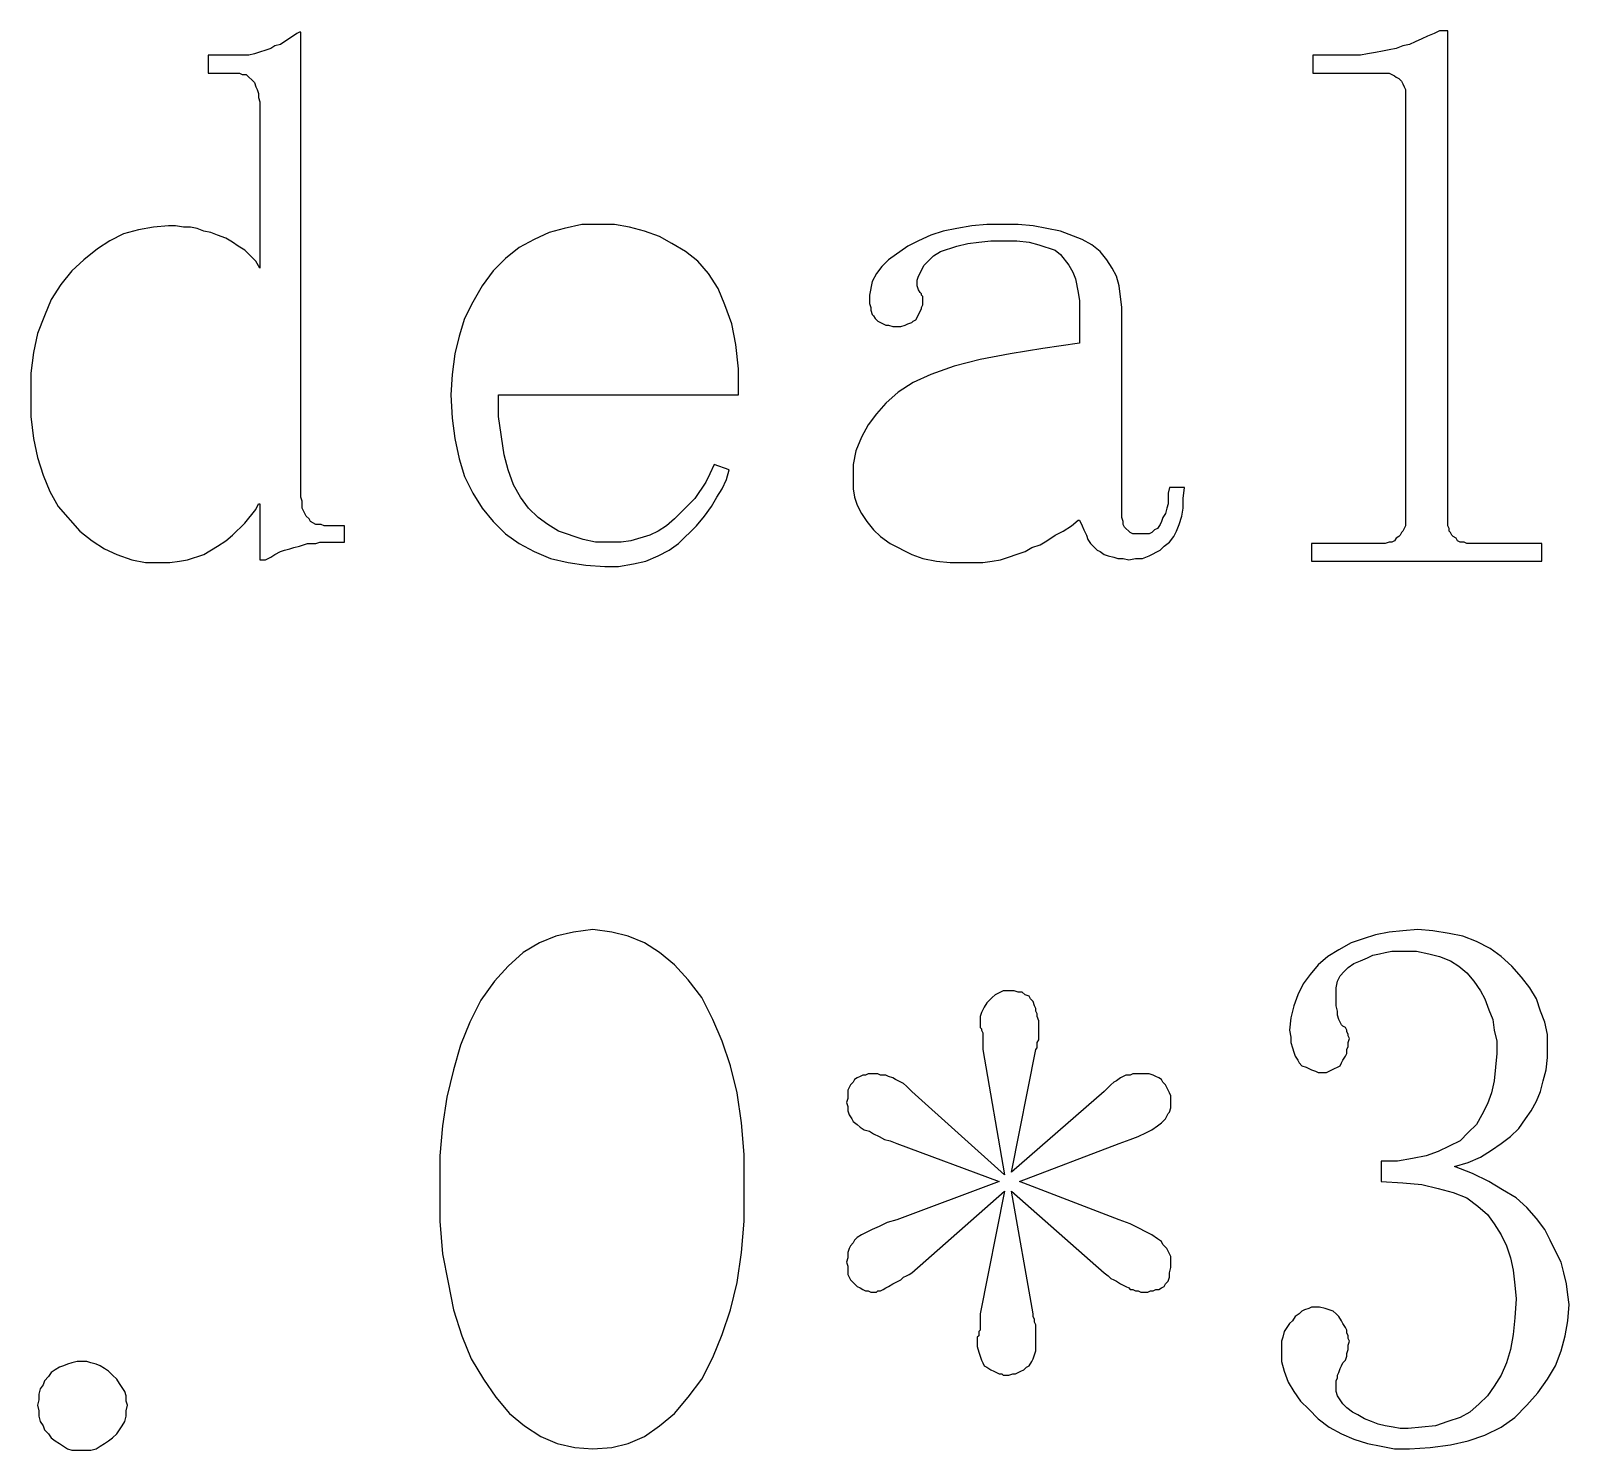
# Model space of a CAD drawing. Extents: x -190 to 190, y -140 to 140.
# Drawn here: x -155.08 to -143.8, y -103.76 to -93.35 of the extents above; entities that cross this region are included whole.
import ezdxf

# ---------------------------------------------------------------- set-up
doc = ezdxf.new("R2010")
doc.units = 0
doc.header["$MEASUREMENT"] = 0
doc.layers.get('0').update_dxf_attribs({"linetype": 'CONTINUOUS'})

msp = doc.modelspace()

# ---------------------------------------------------------------- linework, layer by layer
for points in [[(-153.1, -93.36), (-153.11, -93.36), (-153.11, -93.36), (-153.13, -93.37), (-153.13, -93.37), (-153.25, -93.45), (-153.25, -93.45), (-153.29, -93.46), (-153.29, -93.46), (-153.32, -93.48), (-153.32, -93.48), (-153.44, -93.52), (-153.44, -93.52), (-153.48, -93.53), (-153.48, -93.53), (-153.78, -93.53), (-153.78, -93.53), (-153.78, -93.66), (-153.78, -93.66), (-153.55, -93.66), (-153.55, -93.66), (-153.53, -93.67), (-153.53, -93.67), (-153.5, -93.67), (-153.5, -93.67), (-153.44, -93.73), (-153.44, -93.73), (-153.43, -93.76), (-153.43, -93.76), (-153.42, -93.78), (-153.42, -93.78), (-153.41, -93.81), (-153.41, -93.81), (-153.41, -93.84), (-153.41, -93.84), (-153.4, -93.87), (-153.4, -93.87), (-153.4, -95.09), (-153.4, -95.09), (-153.43, -95.04), (-153.43, -95.04), (-153.51, -94.96), (-153.51, -94.96), (-153.56, -94.93), (-153.56, -94.93), (-153.6, -94.9), (-153.6, -94.9), (-153.65, -94.87), (-153.65, -94.87), (-153.71, -94.85), (-153.71, -94.85), (-153.76, -94.83), (-153.76, -94.83), (-153.81, -94.82), (-153.81, -94.82), (-153.86, -94.8), (-153.86, -94.8), (-153.91, -94.79), (-153.91, -94.79), (-153.96, -94.79), (-153.96, -94.79), (-154.02, -94.78), (-154.02, -94.78), (-154.07, -94.78), (-154.07, -94.78), (-154.18, -94.79), (-154.18, -94.79), (-154.29, -94.81), (-154.29, -94.81), (-154.4, -94.84), (-154.4, -94.84), (-154.5, -94.89), (-154.5, -94.89), (-154.59, -94.95), (-154.59, -94.95), (-154.69, -95.03), (-154.69, -95.03), (-154.78, -95.11), (-154.78, -95.11), (-154.86, -95.21), (-154.86, -95.21), (-154.93, -95.32), (-154.93, -95.32), (-154.98, -95.44), (-154.98, -95.44), (-155.03, -95.57), (-155.03, -95.57), (-155.06, -95.71), (-155.06, -95.71), (-155.08, -95.86), (-155.08, -95.86), (-155.08, -96.18), (-155.08, -96.18), (-155.06, -96.34), (-155.06, -96.34), (-155.03, -96.48), (-155.03, -96.48), (-154.99, -96.61), (-154.99, -96.61), (-154.94, -96.73), (-154.94, -96.73), (-154.88, -96.84), (-154.88, -96.84), (-154.72, -97.02), (-154.72, -97.02), (-154.63, -97.09), (-154.63, -97.09), (-154.54, -97.15), (-154.54, -97.15), (-154.45, -97.19), (-154.45, -97.19), (-154.34, -97.23), (-154.34, -97.23), (-154.24, -97.25), (-154.24, -97.25), (-154.06, -97.25), (-154.06, -97.25), (-153.99, -97.24), (-153.99, -97.24), (-153.93, -97.23), (-153.93, -97.23), (-153.81, -97.19), (-153.81, -97.19), (-153.71, -97.13), (-153.71, -97.13), (-153.65, -97.09), (-153.65, -97.09), (-153.6, -97.05), (-153.6, -97.05), (-153.51, -96.96), (-153.51, -96.96), (-153.43, -96.86), (-153.43, -96.86), (-153.41, -96.82), (-153.41, -96.82), (-153.4, -96.82), (-153.4, -96.82), (-153.4, -97.23), (-153.4, -97.23), (-153.36, -97.23), (-153.36, -97.23), (-153.32, -97.21), (-153.32, -97.21), (-153.29, -97.19), (-153.29, -97.19), (-153.25, -97.17), (-153.25, -97.17), (-153.22, -97.16), (-153.22, -97.16), (-153.18, -97.15), (-153.18, -97.15), (-153.15, -97.14), (-153.15, -97.14), (-153.11, -97.13), (-153.11, -97.13), (-153.05, -97.11), (-153.05, -97.11), (-152.99, -97.11), (-152.99, -97.11), (-152.96, -97.1), (-152.96, -97.1), (-152.78, -97.1), (-152.78, -97.1), (-152.78, -96.98), (-152.78, -96.98), (-152.93, -96.98), (-152.93, -96.98), (-152.95, -96.97), (-152.95, -96.97), (-152.99, -96.97), (-152.99, -96.97), (-153.03, -96.95), (-153.03, -96.95), (-153.04, -96.93), (-153.04, -96.93), (-153.06, -96.91), (-153.06, -96.91), (-153.09, -96.85), (-153.09, -96.85), (-153.09, -96.8), (-153.09, -96.8), (-153.1, -96.77), (-153.1, -96.77), (-153.1, -93.36)], [(-145.39, -93.53), (-145.44, -93.53), (-145.44, -93.53), (-145.68, -93.53), (-145.68, -93.53), (-145.68, -93.66), (-145.68, -93.66), (-145.21, -93.66), (-145.21, -93.66), (-145.18, -93.66), (-145.18, -93.66), (-145.15, -93.66), (-145.15, -93.66), (-145.12, -93.66), (-145.12, -93.66), (-145.1, -93.67), (-145.1, -93.67), (-145.08, -93.68), (-145.08, -93.68), (-145.07, -93.69), (-145.07, -93.69), (-145.05, -93.7), (-145.05, -93.7), (-145.04, -93.71), (-145.04, -93.71), (-145.03, -93.72), (-145.03, -93.72), (-145.02, -93.74), (-145.02, -93.74), (-145.01, -93.76), (-145.01, -93.76), (-145, -93.78), (-145, -93.78), (-145, -93.8), (-145, -93.8), (-145, -93.82), (-145, -93.82), (-145, -96.93), (-145, -96.93), (-145, -96.96), (-145, -96.96), (-145, -96.98), (-145, -96.98), (-145.01, -97), (-145.01, -97), (-145.02, -97.02), (-145.02, -97.02), (-145.03, -97.03), (-145.03, -97.03), (-145.04, -97.05), (-145.04, -97.05), (-145.05, -97.06), (-145.05, -97.06), (-145.07, -97.07), (-145.07, -97.07), (-145.08, -97.09), (-145.08, -97.09), (-145.1, -97.1), (-145.1, -97.1), (-145.12, -97.1), (-145.12, -97.1), (-145.15, -97.11), (-145.15, -97.11), (-145.18, -97.11), (-145.18, -97.11), (-145.21, -97.11), (-145.21, -97.11), (-145.69, -97.11), (-145.69, -97.11), (-145.69, -97.24), (-145.69, -97.24), (-144, -97.24), (-144, -97.24), (-144, -97.11), (-144, -97.11), (-144.5, -97.11), (-144.5, -97.11), (-144.53, -97.11), (-144.53, -97.11), (-144.55, -97.11), (-144.55, -97.11), (-144.57, -97.1), (-144.57, -97.1), (-144.6, -97.1), (-144.6, -97.1), (-144.62, -97.09), (-144.62, -97.09), (-144.63, -97.07), (-144.63, -97.07), (-144.65, -97.06), (-144.65, -97.06), (-144.66, -97.05), (-144.66, -97.05), (-144.67, -97.03), (-144.67, -97.03), (-144.68, -97.02), (-144.68, -97.02), (-144.68, -97), (-144.68, -97), (-144.69, -96.98), (-144.69, -96.98), (-144.69, -96.96), (-144.69, -96.96), (-144.69, -96.93), (-144.69, -96.93), (-144.69, -93.35), (-144.69, -93.35), (-144.75, -93.35), (-144.75, -93.35), (-144.79, -93.37), (-144.79, -93.37), (-144.84, -93.39), (-144.84, -93.39), (-144.88, -93.41), (-144.88, -93.41), (-144.93, -93.43), (-144.93, -93.43), (-144.97, -93.45), (-144.97, -93.45), (-145.02, -93.46), (-145.02, -93.46), (-145.07, -93.48), (-145.07, -93.48), (-145.12, -93.49), (-145.12, -93.49), (-145.17, -93.5), (-145.17, -93.5), (-145.22, -93.51), (-145.22, -93.51), (-145.28, -93.52), (-145.28, -93.52), (-145.33, -93.53), (-145.33, -93.53), (-145.39, -93.53)], [(-150.8, -94.77), (-151.04, -94.77), (-151.04, -94.77), (-151.17, -94.8), (-151.17, -94.8), (-151.28, -94.83), (-151.28, -94.83), (-151.39, -94.88), (-151.39, -94.88), (-151.5, -94.94), (-151.5, -94.94), (-151.6, -95.02), (-151.6, -95.02), (-151.69, -95.11), (-151.69, -95.11), (-151.77, -95.22), (-151.77, -95.22), (-151.84, -95.34), (-151.84, -95.34), (-151.9, -95.46), (-151.9, -95.46), (-151.94, -95.59), (-151.94, -95.59), (-151.97, -95.72), (-151.97, -95.72), (-151.99, -95.87), (-151.99, -95.87), (-152, -96.02), (-152, -96.02), (-151.99, -96.19), (-151.99, -96.19), (-151.97, -96.34), (-151.97, -96.34), (-151.94, -96.49), (-151.94, -96.49), (-151.9, -96.62), (-151.9, -96.62), (-151.84, -96.74), (-151.84, -96.74), (-151.77, -96.85), (-151.77, -96.85), (-151.69, -96.95), (-151.69, -96.95), (-151.6, -97.04), (-151.6, -97.04), (-151.5, -97.11), (-151.5, -97.11), (-151.39, -97.17), (-151.39, -97.17), (-151.27, -97.22), (-151.27, -97.22), (-151.14, -97.25), (-151.14, -97.25), (-151.01, -97.27), (-151.01, -97.27), (-150.87, -97.28), (-150.87, -97.28), (-150.77, -97.28), (-150.77, -97.28), (-150.66, -97.26), (-150.66, -97.26), (-150.57, -97.24), (-150.57, -97.24), (-150.48, -97.2), (-150.48, -97.2), (-150.4, -97.16), (-150.4, -97.16), (-150.33, -97.11), (-150.33, -97.11), (-150.2, -96.98), (-150.2, -96.98), (-150.14, -96.91), (-150.14, -96.91), (-150.09, -96.84), (-150.09, -96.84), (-150.05, -96.77), (-150.05, -96.77), (-150.01, -96.71), (-150.01, -96.71), (-149.98, -96.64), (-149.98, -96.64), (-149.96, -96.57), (-149.96, -96.57), (-150.07, -96.53), (-150.07, -96.53), (-150.1, -96.6), (-150.1, -96.6), (-150.13, -96.66), (-150.13, -96.66), (-150.21, -96.78), (-150.21, -96.78), (-150.36, -96.93), (-150.36, -96.93), (-150.42, -96.98), (-150.42, -96.98), (-150.48, -97.02), (-150.48, -97.02), (-150.54, -97.05), (-150.54, -97.05), (-150.68, -97.09), (-150.68, -97.09), (-150.75, -97.1), (-150.75, -97.1), (-150.94, -97.1), (-150.94, -97.1), (-151.03, -97.08), (-151.03, -97.08), (-151.21, -97.02), (-151.21, -97.02), (-151.29, -96.97), (-151.29, -96.97), (-151.36, -96.92), (-151.36, -96.92), (-151.43, -96.85), (-151.43, -96.85), (-151.49, -96.77), (-151.49, -96.77), (-151.54, -96.68), (-151.54, -96.68), (-151.58, -96.57), (-151.58, -96.57), (-151.61, -96.46), (-151.61, -96.46), (-151.65, -96.18), (-151.65, -96.18), (-151.65, -96.02), (-151.65, -96.02), (-149.89, -96.02), (-149.89, -96.02), (-149.89, -95.83), (-149.89, -95.83), (-149.91, -95.65), (-149.91, -95.65), (-149.94, -95.5), (-149.94, -95.5), (-149.99, -95.36), (-149.99, -95.36), (-150.04, -95.24), (-150.04, -95.24), (-150.11, -95.13), (-150.11, -95.13), (-150.19, -95.04), (-150.19, -95.04), (-150.28, -94.97), (-150.28, -94.97), (-150.38, -94.91), (-150.38, -94.91), (-150.47, -94.86), (-150.47, -94.86), (-150.58, -94.82), (-150.58, -94.82), (-150.69, -94.79), (-150.69, -94.79), (-150.8, -94.77)], [(-147.84, -94.77), (-148.07, -94.77), (-148.07, -94.77), (-148.18, -94.78), (-148.18, -94.78), (-148.29, -94.8), (-148.29, -94.8), (-148.39, -94.82), (-148.39, -94.82), (-148.48, -94.85), (-148.48, -94.85), (-148.57, -94.89), (-148.57, -94.89), (-148.65, -94.93), (-148.65, -94.93), (-148.79, -95.03), (-148.79, -95.03), (-148.84, -95.08), (-148.84, -95.08), (-148.88, -95.13), (-148.88, -95.13), (-148.91, -95.19), (-148.91, -95.19), (-148.93, -95.29), (-148.93, -95.29), (-148.93, -95.35), (-148.93, -95.35), (-148.92, -95.38), (-148.92, -95.38), (-148.92, -95.4), (-148.92, -95.4), (-148.91, -95.43), (-148.91, -95.43), (-148.9, -95.44), (-148.9, -95.44), (-148.89, -95.46), (-148.89, -95.46), (-148.87, -95.48), (-148.87, -95.48), (-148.81, -95.51), (-148.81, -95.51), (-148.79, -95.51), (-148.79, -95.51), (-148.76, -95.52), (-148.76, -95.52), (-148.7, -95.52), (-148.7, -95.52), (-148.67, -95.51), (-148.67, -95.51), (-148.65, -95.5), (-148.65, -95.5), (-148.62, -95.49), (-148.62, -95.49), (-148.61, -95.48), (-148.61, -95.48), (-148.59, -95.47), (-148.59, -95.47), (-148.55, -95.39), (-148.55, -95.39), (-148.55, -95.38), (-148.55, -95.38), (-148.54, -95.36), (-148.54, -95.36), (-148.54, -95.3), (-148.54, -95.3), (-148.55, -95.29), (-148.55, -95.29), (-148.55, -95.28), (-148.55, -95.28), (-148.56, -95.27), (-148.56, -95.27), (-148.57, -95.25), (-148.57, -95.25), (-148.58, -95.22), (-148.58, -95.22), (-148.58, -95.18), (-148.58, -95.18), (-148.57, -95.15), (-148.57, -95.15), (-148.53, -95.07), (-148.53, -95.07), (-148.46, -95), (-148.46, -95), (-148.41, -94.97), (-148.41, -94.97), (-148.29, -94.93), (-148.29, -94.93), (-148.21, -94.91), (-148.21, -94.91), (-148.13, -94.9), (-148.13, -94.9), (-148.04, -94.89), (-148.04, -94.89), (-147.85, -94.89), (-147.85, -94.89), (-147.76, -94.9), (-147.76, -94.9), (-147.69, -94.92), (-147.69, -94.92), (-147.57, -94.96), (-147.57, -94.96), (-147.53, -94.99), (-147.53, -94.99), (-147.47, -95.07), (-147.47, -95.07), (-147.44, -95.12), (-147.44, -95.12), (-147.42, -95.17), (-147.42, -95.17), (-147.4, -95.27), (-147.4, -95.27), (-147.39, -95.33), (-147.39, -95.33), (-147.39, -95.64), (-147.39, -95.64), (-147.66, -95.68), (-147.66, -95.68), (-147.9, -95.72), (-147.9, -95.72), (-148.12, -95.76), (-148.12, -95.76), (-148.31, -95.81), (-148.31, -95.81), (-148.48, -95.87), (-148.48, -95.87), (-148.61, -95.93), (-148.61, -95.93), (-148.72, -96), (-148.72, -96), (-148.81, -96.08), (-148.81, -96.08), (-148.88, -96.16), (-148.88, -96.16), (-148.94, -96.24), (-148.94, -96.24), (-148.99, -96.33), (-148.99, -96.33), (-149.03, -96.43), (-149.03, -96.43), (-149.05, -96.53), (-149.05, -96.53), (-149.05, -96.71), (-149.05, -96.71), (-149.04, -96.77), (-149.04, -96.77), (-149.02, -96.83), (-149.02, -96.83), (-148.99, -96.89), (-148.99, -96.89), (-148.95, -96.95), (-148.95, -96.95), (-148.9, -97.01), (-148.9, -97.01), (-148.85, -97.06), (-148.85, -97.06), (-148.78, -97.11), (-148.78, -97.11), (-148.62, -97.19), (-148.62, -97.19), (-148.54, -97.22), (-148.54, -97.22), (-148.44, -97.24), (-148.44, -97.24), (-148.34, -97.25), (-148.34, -97.25), (-148.1, -97.25), (-148.1, -97.25), (-148.03, -97.24), (-148.03, -97.24), (-147.97, -97.23), (-147.97, -97.23), (-147.79, -97.17), (-147.79, -97.17), (-147.74, -97.14), (-147.74, -97.14), (-147.68, -97.12), (-147.68, -97.12), (-147.63, -97.09), (-147.63, -97.09), (-147.57, -97.05), (-147.57, -97.05), (-147.51, -97.02), (-147.51, -97.02), (-147.45, -96.98), (-147.45, -96.98), (-147.4, -96.94), (-147.4, -96.94), (-147.39, -96.94), (-147.39, -96.94), (-147.37, -96.98), (-147.37, -96.98), (-147.36, -97.01), (-147.36, -97.01), (-147.34, -97.05), (-147.34, -97.05), (-147.33, -97.08), (-147.33, -97.08), (-147.31, -97.11), (-147.31, -97.11), (-147.26, -97.16), (-147.26, -97.16), (-147.24, -97.17), (-147.24, -97.17), (-147.21, -97.19), (-147.21, -97.19), (-147.18, -97.2), (-147.18, -97.2), (-147.14, -97.21), (-147.14, -97.21), (-147.11, -97.22), (-147.11, -97.22), (-147.07, -97.22), (-147.07, -97.22), (-147.03, -97.23), (-147.03, -97.23), (-146.98, -97.22), (-146.98, -97.22), (-146.93, -97.22), (-146.93, -97.22), (-146.88, -97.2), (-146.88, -97.2), (-146.8, -97.16), (-146.8, -97.16), (-146.77, -97.13), (-146.77, -97.13), (-146.73, -97.1), (-146.73, -97.1), (-146.7, -97.06), (-146.7, -97.06), (-146.68, -97.02), (-146.68, -97.02), (-146.66, -96.97), (-146.66, -96.97), (-146.64, -96.91), (-146.64, -96.91), (-146.63, -96.85), (-146.63, -96.85), (-146.63, -96.78), (-146.63, -96.78), (-146.62, -96.7), (-146.62, -96.7), (-146.73, -96.7), (-146.73, -96.7), (-146.74, -96.74), (-146.74, -96.74), (-146.74, -96.82), (-146.74, -96.82), (-146.75, -96.85), (-146.75, -96.85), (-146.76, -96.89), (-146.76, -96.89), (-146.78, -96.92), (-146.78, -96.92), (-146.79, -96.95), (-146.79, -96.95), (-146.8, -96.97), (-146.8, -96.97), (-146.82, -97), (-146.82, -97), (-146.84, -97.01), (-146.84, -97.01), (-146.86, -97.03), (-146.86, -97.03), (-146.88, -97.04), (-146.88, -97.04), (-147, -97.04), (-147, -97.04), (-147.02, -97.03), (-147.02, -97.03), (-147.06, -96.99), (-147.06, -96.99), (-147.07, -96.97), (-147.07, -96.97), (-147.07, -96.95), (-147.07, -96.95), (-147.08, -96.92), (-147.08, -96.92), (-147.08, -95.38), (-147.08, -95.38), (-147.1, -95.22), (-147.1, -95.22), (-147.12, -95.15), (-147.12, -95.15), (-147.15, -95.09), (-147.15, -95.09), (-147.19, -95.03), (-147.19, -95.03), (-147.24, -94.97), (-147.24, -94.97), (-147.3, -94.92), (-147.3, -94.92), (-147.37, -94.88), (-147.37, -94.88), (-147.53, -94.82), (-147.53, -94.82), (-147.73, -94.78), (-147.73, -94.78), (-147.84, -94.77)], [(-150.96, -99.94), (-151.1, -99.96), (-151.1, -99.96), (-151.23, -99.99), (-151.23, -99.99), (-151.35, -100.04), (-151.35, -100.04), (-151.47, -100.11), (-151.47, -100.11), (-151.58, -100.21), (-151.58, -100.21), (-151.68, -100.32), (-151.68, -100.32), (-151.78, -100.46), (-151.78, -100.46), (-151.86, -100.62), (-151.86, -100.62), (-151.93, -100.79), (-151.93, -100.79), (-151.98, -100.97), (-151.98, -100.97), (-152.03, -101.17), (-152.03, -101.17), (-152.06, -101.38), (-152.06, -101.38), (-152.08, -101.6), (-152.08, -101.6), (-152.08, -102.08), (-152.08, -102.08), (-152.06, -102.32), (-152.06, -102.32), (-152.02, -102.53), (-152.02, -102.53), (-151.98, -102.73), (-151.98, -102.73), (-151.92, -102.92), (-151.92, -102.92), (-151.85, -103.09), (-151.85, -103.09), (-151.76, -103.24), (-151.76, -103.24), (-151.67, -103.37), (-151.67, -103.37), (-151.57, -103.49), (-151.57, -103.49), (-151.46, -103.58), (-151.46, -103.58), (-151.34, -103.66), (-151.34, -103.66), (-151.22, -103.71), (-151.22, -103.71), (-151.09, -103.74), (-151.09, -103.74), (-150.96, -103.75), (-150.96, -103.75), (-150.82, -103.74), (-150.82, -103.74), (-150.7, -103.71), (-150.7, -103.71), (-150.58, -103.66), (-150.58, -103.66), (-150.47, -103.58), (-150.47, -103.58), (-150.36, -103.49), (-150.36, -103.49), (-150.26, -103.37), (-150.26, -103.37), (-150.16, -103.24), (-150.16, -103.24), (-150.08, -103.08), (-150.08, -103.08), (-150.01, -102.91), (-150.01, -102.91), (-149.95, -102.73), (-149.95, -102.73), (-149.9, -102.53), (-149.9, -102.53), (-149.87, -102.31), (-149.87, -102.31), (-149.85, -102.08), (-149.85, -102.08), (-149.85, -101.59), (-149.85, -101.59), (-149.87, -101.36), (-149.87, -101.36), (-149.9, -101.14), (-149.9, -101.14), (-149.95, -100.94), (-149.95, -100.94), (-150.01, -100.76), (-150.01, -100.76), (-150.08, -100.6), (-150.08, -100.6), (-150.16, -100.44), (-150.16, -100.44), (-150.26, -100.31), (-150.26, -100.31), (-150.36, -100.2), (-150.36, -100.2), (-150.47, -100.11), (-150.47, -100.11), (-150.58, -100.04), (-150.58, -100.04), (-150.7, -99.99), (-150.7, -99.99), (-150.82, -99.96), (-150.82, -99.96), (-150.96, -99.94)], [(-143.81, -102.81), (-143.8, -102.69), (-143.8, -102.69), (-143.81, -102.62), (-143.81, -102.62), (-143.82, -102.54), (-143.82, -102.54), (-143.84, -102.46), (-143.84, -102.46), (-143.86, -102.38), (-143.86, -102.38), (-143.9, -102.3), (-143.9, -102.3), (-143.94, -102.22), (-143.94, -102.22), (-143.98, -102.14), (-143.98, -102.14), (-144.04, -102.06), (-144.04, -102.06), (-144.11, -101.98), (-144.11, -101.98), (-144.19, -101.91), (-144.19, -101.91), (-144.29, -101.85), (-144.29, -101.85), (-144.39, -101.79), (-144.39, -101.79), (-144.51, -101.73), (-144.51, -101.73), (-144.64, -101.68), (-144.64, -101.68), (-144.54, -101.65), (-144.54, -101.65), (-144.45, -101.61), (-144.45, -101.61), (-144.37, -101.56), (-144.37, -101.56), (-144.3, -101.51), (-144.3, -101.51), (-144.23, -101.46), (-144.23, -101.46), (-144.17, -101.4), (-144.17, -101.4), (-144.12, -101.33), (-144.12, -101.33), (-144.08, -101.27), (-144.08, -101.27), (-144.04, -101.2), (-144.04, -101.2), (-144.01, -101.13), (-144.01, -101.13), (-143.99, -101.05), (-143.99, -101.05), (-143.97, -100.97), (-143.97, -100.97), (-143.96, -100.88), (-143.96, -100.88), (-143.96, -100.79), (-143.96, -100.79), (-143.96, -100.71), (-143.96, -100.71), (-143.98, -100.62), (-143.98, -100.62), (-144.01, -100.54), (-144.01, -100.54), (-144.04, -100.45), (-144.04, -100.45), (-144.09, -100.37), (-144.09, -100.37), (-144.15, -100.29), (-144.15, -100.29), (-144.22, -100.21), (-144.22, -100.21), (-144.3, -100.14), (-144.3, -100.14), (-144.38, -100.08), (-144.38, -100.08), (-144.48, -100.03), (-144.48, -100.03), (-144.58, -99.99), (-144.58, -99.99), (-144.68, -99.97), (-144.68, -99.97), (-144.8, -99.95), (-144.8, -99.95), (-144.91, -99.94), (-144.91, -99.94), (-145.02, -99.95), (-145.02, -99.95), (-145.12, -99.96), (-145.12, -99.96), (-145.22, -99.98), (-145.22, -99.98), (-145.31, -100.01), (-145.31, -100.01), (-145.4, -100.04), (-145.4, -100.04), (-145.49, -100.09), (-145.49, -100.09), (-145.57, -100.14), (-145.57, -100.14), (-145.64, -100.2), (-145.64, -100.2), (-145.7, -100.27), (-145.7, -100.27), (-145.75, -100.34), (-145.75, -100.34), (-145.79, -100.42), (-145.79, -100.42), (-145.82, -100.5), (-145.82, -100.5), (-145.84, -100.59), (-145.84, -100.59), (-145.85, -100.68), (-145.85, -100.68), (-145.84, -100.73), (-145.84, -100.73), (-145.84, -100.77), (-145.84, -100.77), (-145.83, -100.81), (-145.83, -100.81), (-145.82, -100.84), (-145.82, -100.84), (-145.81, -100.87), (-145.81, -100.87), (-145.79, -100.9), (-145.79, -100.9), (-145.78, -100.92), (-145.78, -100.92), (-145.76, -100.94), (-145.76, -100.94), (-145.73, -100.95), (-145.73, -100.95), (-145.71, -100.96), (-145.71, -100.96), (-145.69, -100.97), (-145.69, -100.97), (-145.66, -100.98), (-145.66, -100.98), (-145.64, -100.99), (-145.64, -100.99), (-145.61, -100.99), (-145.61, -100.99), (-145.58, -100.99), (-145.58, -100.99), (-145.56, -100.98), (-145.56, -100.98), (-145.54, -100.97), (-145.54, -100.97), (-145.52, -100.96), (-145.52, -100.96), (-145.5, -100.95), (-145.5, -100.95), (-145.48, -100.94), (-145.48, -100.94), (-145.47, -100.92), (-145.47, -100.92), (-145.46, -100.9), (-145.46, -100.9), (-145.44, -100.87), (-145.44, -100.87), (-145.43, -100.85), (-145.43, -100.85), (-145.43, -100.82), (-145.43, -100.82), (-145.42, -100.8), (-145.42, -100.8), (-145.42, -100.77), (-145.42, -100.77), (-145.41, -100.74), (-145.41, -100.74), (-145.42, -100.72), (-145.42, -100.72), (-145.42, -100.71), (-145.42, -100.71), (-145.43, -100.69), (-145.43, -100.69), (-145.43, -100.68), (-145.43, -100.68), (-145.44, -100.66), (-145.44, -100.66), (-145.46, -100.65), (-145.46, -100.65), (-145.47, -100.64), (-145.47, -100.64), (-145.48, -100.62), (-145.48, -100.62), (-145.49, -100.6), (-145.49, -100.6), (-145.5, -100.57), (-145.5, -100.57), (-145.5, -100.54), (-145.5, -100.54), (-145.51, -100.5), (-145.51, -100.5), (-145.51, -100.46), (-145.51, -100.46), (-145.51, -100.42), (-145.51, -100.42), (-145.51, -100.37), (-145.51, -100.37), (-145.5, -100.32), (-145.5, -100.32), (-145.48, -100.28), (-145.48, -100.28), (-145.45, -100.25), (-145.45, -100.25), (-145.42, -100.22), (-145.42, -100.22), (-145.38, -100.19), (-145.38, -100.19), (-145.33, -100.17), (-145.33, -100.17), (-145.28, -100.15), (-145.28, -100.15), (-145.24, -100.13), (-145.24, -100.13), (-145.19, -100.12), (-145.19, -100.12), (-145.15, -100.11), (-145.15, -100.11), (-145.1, -100.1), (-145.1, -100.1), (-145.06, -100.1), (-145.06, -100.1), (-145.01, -100.1), (-145.01, -100.1), (-144.92, -100.1), (-144.92, -100.1), (-144.83, -100.12), (-144.83, -100.12), (-144.75, -100.14), (-144.75, -100.14), (-144.67, -100.17), (-144.67, -100.17), (-144.61, -100.21), (-144.61, -100.21), (-144.55, -100.26), (-144.55, -100.26), (-144.5, -100.32), (-144.5, -100.32), (-144.45, -100.39), (-144.45, -100.39), (-144.42, -100.45), (-144.42, -100.45), (-144.39, -100.53), (-144.39, -100.53), (-144.36, -100.6), (-144.36, -100.6), (-144.35, -100.68), (-144.35, -100.68), (-144.33, -100.76), (-144.33, -100.76), (-144.33, -100.85), (-144.33, -100.85), (-144.34, -100.95), (-144.34, -100.95), (-144.35, -101.05), (-144.35, -101.05), (-144.37, -101.14), (-144.37, -101.14), (-144.4, -101.22), (-144.4, -101.22), (-144.44, -101.3), (-144.44, -101.3), (-144.48, -101.37), (-144.48, -101.37), (-144.54, -101.43), (-144.54, -101.43), (-144.6, -101.49), (-144.6, -101.49), (-144.68, -101.53), (-144.68, -101.53), (-144.76, -101.57), (-144.76, -101.57), (-144.85, -101.6), (-144.85, -101.6), (-144.95, -101.62), (-144.95, -101.62), (-145.06, -101.64), (-145.06, -101.64), (-145.18, -101.64), (-145.18, -101.64), (-145.18, -101.79), (-145.18, -101.79), (-145.02, -101.8), (-145.02, -101.8), (-144.88, -101.81), (-144.88, -101.81), (-144.76, -101.84), (-144.76, -101.84), (-144.65, -101.87), (-144.65, -101.87), (-144.55, -101.91), (-144.55, -101.91), (-144.47, -101.97), (-144.47, -101.97), (-144.4, -102.03), (-144.4, -102.03), (-144.35, -102.1), (-144.35, -102.1), (-144.3, -102.18), (-144.3, -102.18), (-144.26, -102.26), (-144.26, -102.26), (-144.23, -102.35), (-144.23, -102.35), (-144.21, -102.44), (-144.21, -102.44), (-144.2, -102.55), (-144.2, -102.55), (-144.19, -102.65), (-144.19, -102.65), (-144.2, -102.79), (-144.2, -102.79), (-144.21, -102.91), (-144.21, -102.91), (-144.23, -103.02), (-144.23, -103.02), (-144.26, -103.12), (-144.26, -103.12), (-144.3, -103.21), (-144.3, -103.21), (-144.35, -103.29), (-144.35, -103.29), (-144.4, -103.36), (-144.4, -103.36), (-144.46, -103.42), (-144.46, -103.42), (-144.53, -103.48), (-144.53, -103.48), (-144.6, -103.52), (-144.6, -103.52), (-144.69, -103.55), (-144.69, -103.55), (-144.78, -103.58), (-144.78, -103.58), (-144.88, -103.59), (-144.88, -103.59), (-144.98, -103.6), (-144.98, -103.6), (-145.04, -103.6), (-145.04, -103.6), (-145.09, -103.59), (-145.09, -103.59), (-145.15, -103.58), (-145.15, -103.58), (-145.2, -103.57), (-145.2, -103.57), (-145.25, -103.55), (-145.25, -103.55), (-145.3, -103.53), (-145.3, -103.53), (-145.35, -103.5), (-145.35, -103.5), (-145.39, -103.48), (-145.39, -103.48), (-145.43, -103.45), (-145.43, -103.45), (-145.46, -103.42), (-145.46, -103.42), (-145.48, -103.39), (-145.48, -103.39), (-145.5, -103.36), (-145.5, -103.36), (-145.51, -103.33), (-145.51, -103.33), (-145.51, -103.29), (-145.51, -103.29), (-145.51, -103.27), (-145.51, -103.27), (-145.51, -103.25), (-145.51, -103.25), (-145.5, -103.23), (-145.5, -103.23), (-145.5, -103.21), (-145.5, -103.21), (-145.49, -103.19), (-145.49, -103.19), (-145.48, -103.16), (-145.48, -103.16), (-145.47, -103.14), (-145.47, -103.14), (-145.46, -103.12), (-145.46, -103.12), (-145.44, -103.1), (-145.44, -103.1), (-145.43, -103.07), (-145.43, -103.07), (-145.43, -103.05), (-145.43, -103.05), (-145.42, -103.02), (-145.42, -103.02), (-145.42, -102.99), (-145.42, -102.99), (-145.41, -102.96), (-145.41, -102.96), (-145.42, -102.94), (-145.42, -102.94), (-145.42, -102.92), (-145.42, -102.92), (-145.43, -102.9), (-145.43, -102.9), (-145.43, -102.88), (-145.43, -102.88), (-145.44, -102.86), (-145.44, -102.86), (-145.46, -102.83), (-145.46, -102.83), (-145.47, -102.81), (-145.47, -102.81), (-145.49, -102.78), (-145.49, -102.78), (-145.51, -102.76), (-145.51, -102.76), (-145.53, -102.74), (-145.53, -102.74), (-145.56, -102.73), (-145.56, -102.73), (-145.59, -102.72), (-145.59, -102.72), (-145.63, -102.71), (-145.63, -102.71), (-145.66, -102.71), (-145.66, -102.71), (-145.69, -102.71), (-145.69, -102.71), (-145.71, -102.72), (-145.71, -102.72), (-145.74, -102.73), (-145.74, -102.73), (-145.76, -102.74), (-145.76, -102.74), (-145.78, -102.76), (-145.78, -102.76), (-145.81, -102.78), (-145.81, -102.78), (-145.83, -102.81), (-145.83, -102.81), (-145.85, -102.83), (-145.85, -102.83), (-145.87, -102.86), (-145.87, -102.86), (-145.89, -102.89), (-145.89, -102.89), (-145.9, -102.93), (-145.9, -102.93), (-145.91, -102.96), (-145.91, -102.96), (-145.91, -102.99), (-145.91, -102.99), (-145.91, -103.03), (-145.91, -103.03), (-145.91, -103.11), (-145.91, -103.11), (-145.89, -103.18), (-145.89, -103.18), (-145.86, -103.26), (-145.86, -103.26), (-145.82, -103.33), (-145.82, -103.33), (-145.77, -103.4), (-145.77, -103.4), (-145.71, -103.46), (-145.71, -103.46), (-145.64, -103.53), (-145.64, -103.53), (-145.56, -103.59), (-145.56, -103.59), (-145.47, -103.64), (-145.47, -103.64), (-145.38, -103.68), (-145.38, -103.68), (-145.28, -103.71), (-145.28, -103.71), (-145.18, -103.73), (-145.18, -103.73), (-145.08, -103.75), (-145.08, -103.75), (-144.97, -103.75), (-144.97, -103.75), (-144.82, -103.74), (-144.82, -103.74), (-144.67, -103.72), (-144.67, -103.72), (-144.54, -103.69), (-144.54, -103.69), (-144.42, -103.65), (-144.42, -103.65), (-144.3, -103.59), (-144.3, -103.59), (-144.2, -103.52), (-144.2, -103.52), (-144.11, -103.43), (-144.11, -103.43), (-144.03, -103.34), (-144.03, -103.34), (-143.96, -103.24), (-143.96, -103.24), (-143.9, -103.14), (-143.9, -103.14), (-143.86, -103.03), (-143.86, -103.03), (-143.83, -102.92), (-143.83, -102.92), (-143.81, -102.81)], [(-147.83, -101.79), (-147.1, -101.51), (-147.1, -101.51), (-147.02, -101.48), (-147.02, -101.48), (-146.96, -101.46), (-146.96, -101.46), (-146.9, -101.43), (-146.9, -101.43), (-146.86, -101.41), (-146.86, -101.41), (-146.82, -101.38), (-146.82, -101.38), (-146.79, -101.36), (-146.79, -101.36), (-146.78, -101.35), (-146.78, -101.35), (-146.76, -101.33), (-146.76, -101.33), (-146.75, -101.31), (-146.75, -101.31), (-146.74, -101.29), (-146.74, -101.29), (-146.73, -101.28), (-146.73, -101.28), (-146.72, -101.25), (-146.72, -101.25), (-146.72, -101.23), (-146.72, -101.23), (-146.72, -101.21), (-146.72, -101.21), (-146.72, -101.19), (-146.72, -101.19), (-146.72, -101.16), (-146.72, -101.16), (-146.73, -101.14), (-146.73, -101.14), (-146.74, -101.12), (-146.74, -101.12), (-146.75, -101.1), (-146.75, -101.1), (-146.76, -101.08), (-146.76, -101.08), (-146.78, -101.06), (-146.78, -101.06), (-146.79, -101.04), (-146.79, -101.04), (-146.81, -101.03), (-146.81, -101.03), (-146.83, -101.02), (-146.83, -101.02), (-146.85, -101.01), (-146.85, -101.01), (-146.88, -101), (-146.88, -101), (-146.9, -101), (-146.9, -101), (-146.93, -101), (-146.93, -101), (-146.94, -101), (-146.94, -101), (-146.96, -101), (-146.96, -101), (-146.98, -101), (-146.98, -101), (-147, -101), (-147, -101), (-147.02, -101.01), (-147.02, -101.01), (-147.03, -101.01), (-147.03, -101.01), (-147.05, -101.01), (-147.05, -101.01), (-147.07, -101.02), (-147.07, -101.02), (-147.09, -101.03), (-147.09, -101.03), (-147.12, -101.05), (-147.12, -101.05), (-147.14, -101.06), (-147.14, -101.06), (-147.16, -101.08), (-147.16, -101.08), (-147.18, -101.1), (-147.18, -101.1), (-147.21, -101.13), (-147.21, -101.13), (-147.89, -101.72), (-147.89, -101.72), (-147.71, -100.82), (-147.71, -100.82), (-147.7, -100.81), (-147.7, -100.81), (-147.7, -100.79), (-147.7, -100.79), (-147.7, -100.78), (-147.7, -100.78), (-147.7, -100.77), (-147.7, -100.77), (-147.69, -100.75), (-147.69, -100.75), (-147.69, -100.74), (-147.69, -100.74), (-147.69, -100.72), (-147.69, -100.72), (-147.69, -100.71), (-147.69, -100.71), (-147.69, -100.69), (-147.69, -100.69), (-147.69, -100.68), (-147.69, -100.68), (-147.69, -100.66), (-147.69, -100.66), (-147.69, -100.65), (-147.69, -100.65), (-147.69, -100.64), (-147.69, -100.64), (-147.69, -100.63), (-147.69, -100.63), (-147.69, -100.61), (-147.69, -100.61), (-147.7, -100.58), (-147.7, -100.58), (-147.7, -100.56), (-147.7, -100.56), (-147.71, -100.54), (-147.71, -100.54), (-147.71, -100.52), (-147.71, -100.52), (-147.72, -100.5), (-147.72, -100.5), (-147.73, -100.47), (-147.73, -100.47), (-147.75, -100.45), (-147.75, -100.45), (-147.76, -100.43), (-147.76, -100.43), (-147.79, -100.42), (-147.79, -100.42), (-147.81, -100.4), (-147.81, -100.4), (-147.84, -100.4), (-147.84, -100.4), (-147.87, -100.39), (-147.87, -100.39), (-147.9, -100.39), (-147.9, -100.39), (-147.92, -100.39), (-147.92, -100.39), (-147.95, -100.39), (-147.95, -100.39), (-147.97, -100.4), (-147.97, -100.4), (-147.99, -100.41), (-147.99, -100.41), (-148.01, -100.42), (-148.01, -100.42), (-148.03, -100.44), (-148.03, -100.44), (-148.05, -100.46), (-148.05, -100.46), (-148.07, -100.48), (-148.07, -100.48), (-148.09, -100.51), (-148.09, -100.51), (-148.1, -100.53), (-148.1, -100.53), (-148.11, -100.55), (-148.11, -100.55), (-148.12, -100.58), (-148.12, -100.58), (-148.12, -100.6), (-148.12, -100.6), (-148.12, -100.63), (-148.12, -100.63), (-148.12, -100.64), (-148.12, -100.64), (-148.12, -100.65), (-148.12, -100.65), (-148.12, -100.66), (-148.12, -100.66), (-148.11, -100.67), (-148.11, -100.67), (-148.11, -100.68), (-148.11, -100.68), (-148.1, -100.7), (-148.1, -100.7), (-148.1, -100.71), (-148.1, -100.71), (-148.1, -100.72), (-148.1, -100.72), (-148.1, -100.73), (-148.1, -100.73), (-148.1, -100.75), (-148.1, -100.75), (-148.1, -100.77), (-148.1, -100.77), (-148.1, -100.78), (-148.1, -100.78), (-148.1, -100.8), (-148.1, -100.8), (-148.1, -100.82), (-148.1, -100.82), (-147.94, -101.74), (-147.94, -101.74), (-148.62, -101.13), (-148.62, -101.13), (-148.64, -101.11), (-148.64, -101.11), (-148.66, -101.09), (-148.66, -101.09), (-148.68, -101.07), (-148.68, -101.07), (-148.7, -101.06), (-148.7, -101.06), (-148.72, -101.05), (-148.72, -101.05), (-148.74, -101.04), (-148.74, -101.04), (-148.76, -101.03), (-148.76, -101.03), (-148.79, -101.02), (-148.79, -101.02), (-148.81, -101.01), (-148.81, -101.01), (-148.83, -101.01), (-148.83, -101.01), (-148.85, -101.01), (-148.85, -101.01), (-148.87, -101), (-148.87, -101), (-148.88, -101), (-148.88, -101), (-148.9, -101), (-148.9, -101), (-148.92, -101), (-148.92, -101), (-148.94, -101), (-148.94, -101), (-148.96, -101.01), (-148.96, -101.01), (-148.98, -101.01), (-148.98, -101.01), (-149, -101.02), (-149, -101.02), (-149.02, -101.03), (-149.02, -101.03), (-149.04, -101.04), (-149.04, -101.04), (-149.05, -101.06), (-149.05, -101.06), (-149.07, -101.08), (-149.07, -101.08), (-149.08, -101.1), (-149.08, -101.1), (-149.09, -101.12), (-149.09, -101.12), (-149.09, -101.15), (-149.09, -101.15), (-149.09, -101.18), (-149.09, -101.18), (-149.1, -101.21), (-149.1, -101.21), (-149.09, -101.24), (-149.09, -101.24), (-149.09, -101.27), (-149.09, -101.27), (-149.08, -101.3), (-149.08, -101.3), (-149.06, -101.33), (-149.06, -101.33), (-149.05, -101.35), (-149.05, -101.35), (-149.02, -101.37), (-149.02, -101.37), (-149, -101.39), (-149, -101.39), (-148.97, -101.41), (-148.97, -101.41), (-148.93, -101.42), (-148.93, -101.42), (-148.9, -101.44), (-148.9, -101.44), (-148.86, -101.46), (-148.86, -101.46), (-148.82, -101.48), (-148.82, -101.48), (-148.78, -101.49), (-148.78, -101.49), (-148.73, -101.51), (-148.73, -101.51), (-147.98, -101.79), (-147.98, -101.79), (-148.73, -102.07), (-148.73, -102.07), (-148.8, -102.09), (-148.8, -102.09), (-148.86, -102.12), (-148.86, -102.12), (-148.91, -102.14), (-148.91, -102.14), (-148.95, -102.16), (-148.95, -102.16), (-148.99, -102.18), (-148.99, -102.18), (-149.02, -102.2), (-149.02, -102.2), (-149.04, -102.22), (-149.04, -102.22), (-149.05, -102.24), (-149.05, -102.24), (-149.07, -102.26), (-149.07, -102.26), (-149.08, -102.28), (-149.08, -102.28), (-149.09, -102.31), (-149.09, -102.31), (-149.09, -102.33), (-149.09, -102.33), (-149.09, -102.35), (-149.09, -102.35), (-149.1, -102.38), (-149.1, -102.38), (-149.09, -102.41), (-149.09, -102.41), (-149.09, -102.44), (-149.09, -102.44), (-149.09, -102.47), (-149.09, -102.47), (-149.08, -102.49), (-149.08, -102.49), (-149.07, -102.51), (-149.07, -102.51), (-149.05, -102.53), (-149.05, -102.53), (-149.04, -102.54), (-149.04, -102.54), (-149.02, -102.56), (-149.02, -102.56), (-149, -102.57), (-149, -102.57), (-148.98, -102.58), (-148.98, -102.58), (-148.96, -102.59), (-148.96, -102.59), (-148.94, -102.59), (-148.94, -102.59), (-148.92, -102.6), (-148.92, -102.6), (-148.9, -102.6), (-148.9, -102.6), (-148.88, -102.6), (-148.88, -102.6), (-148.87, -102.59), (-148.87, -102.59), (-148.85, -102.59), (-148.85, -102.59), (-148.83, -102.58), (-148.83, -102.58), (-148.81, -102.57), (-148.81, -102.57), (-148.79, -102.56), (-148.79, -102.56), (-148.76, -102.54), (-148.76, -102.54), (-148.74, -102.53), (-148.74, -102.53), (-148.72, -102.52), (-148.72, -102.52), (-148.7, -102.51), (-148.7, -102.51), (-148.68, -102.49), (-148.68, -102.49), (-148.66, -102.48), (-148.66, -102.48), (-148.64, -102.47), (-148.64, -102.47), (-148.62, -102.46), (-148.62, -102.46), (-147.94, -101.86), (-147.94, -101.86), (-148.12, -102.76), (-148.12, -102.76), (-148.12, -102.78), (-148.12, -102.78), (-148.12, -102.8), (-148.12, -102.8), (-148.12, -102.82), (-148.12, -102.82), (-148.12, -102.83), (-148.12, -102.83), (-148.12, -102.85), (-148.12, -102.85), (-148.12, -102.86), (-148.12, -102.86), (-148.12, -102.88), (-148.12, -102.88), (-148.13, -102.89), (-148.13, -102.89), (-148.13, -102.9), (-148.13, -102.9), (-148.13, -102.91), (-148.13, -102.91), (-148.13, -102.92), (-148.13, -102.92), (-148.14, -102.93), (-148.14, -102.93), (-148.14, -102.95), (-148.14, -102.95), (-148.14, -102.96), (-148.14, -102.96), (-148.14, -103), (-148.14, -103), (-148.13, -103.04), (-148.13, -103.04), (-148.12, -103.07), (-148.12, -103.07), (-148.11, -103.1), (-148.11, -103.1), (-148.1, -103.12), (-148.1, -103.12), (-148.09, -103.14), (-148.09, -103.14), (-148.07, -103.15), (-148.07, -103.15), (-148.04, -103.17), (-148.04, -103.17), (-148.02, -103.18), (-148.02, -103.18), (-148, -103.19), (-148, -103.19), (-147.98, -103.2), (-147.98, -103.2), (-147.96, -103.2), (-147.96, -103.2), (-147.95, -103.21), (-147.95, -103.21), (-147.93, -103.21), (-147.93, -103.21), (-147.91, -103.21), (-147.91, -103.21), (-147.88, -103.2), (-147.88, -103.2), (-147.86, -103.2), (-147.86, -103.2), (-147.84, -103.19), (-147.84, -103.19), (-147.82, -103.18), (-147.82, -103.18), (-147.8, -103.17), (-147.8, -103.17), (-147.78, -103.15), (-147.78, -103.15), (-147.76, -103.14), (-147.76, -103.14), (-147.74, -103.11), (-147.74, -103.11), (-147.73, -103.09), (-147.73, -103.09), (-147.72, -103.06), (-147.72, -103.06), (-147.71, -103.03), (-147.71, -103.03), (-147.71, -103), (-147.71, -103), (-147.71, -102.96), (-147.71, -102.96), (-147.71, -102.95), (-147.71, -102.95), (-147.71, -102.94), (-147.71, -102.94), (-147.71, -102.93), (-147.71, -102.93), (-147.71, -102.92), (-147.71, -102.92), (-147.71, -102.9), (-147.71, -102.9), (-147.71, -102.89), (-147.71, -102.89), (-147.71, -102.87), (-147.71, -102.87), (-147.71, -102.86), (-147.71, -102.86), (-147.71, -102.84), (-147.71, -102.84), (-147.72, -102.82), (-147.72, -102.82), (-147.72, -102.8), (-147.72, -102.8), (-147.73, -102.78), (-147.73, -102.78), (-147.73, -102.76), (-147.73, -102.76), (-147.89, -101.86), (-147.89, -101.86), (-147.21, -102.46), (-147.21, -102.46), (-147.18, -102.48), (-147.18, -102.48), (-147.16, -102.5), (-147.16, -102.5), (-147.14, -102.51), (-147.14, -102.51), (-147.12, -102.52), (-147.12, -102.52), (-147.09, -102.54), (-147.09, -102.54), (-147.07, -102.55), (-147.07, -102.55), (-147.05, -102.56), (-147.05, -102.56), (-147.03, -102.57), (-147.03, -102.57), (-147.02, -102.58), (-147.02, -102.58), (-147, -102.58), (-147, -102.58), (-146.98, -102.59), (-146.98, -102.59), (-146.96, -102.59), (-146.96, -102.59), (-146.94, -102.6), (-146.94, -102.6), (-146.93, -102.6), (-146.93, -102.6), (-146.91, -102.6), (-146.91, -102.6), (-146.89, -102.6), (-146.89, -102.6), (-146.87, -102.59), (-146.87, -102.59), (-146.85, -102.59), (-146.85, -102.59), (-146.83, -102.58), (-146.83, -102.58), (-146.81, -102.58), (-146.81, -102.58), (-146.79, -102.57), (-146.79, -102.57), (-146.77, -102.56), (-146.77, -102.56), (-146.76, -102.54), (-146.76, -102.54), (-146.74, -102.52), (-146.74, -102.52), (-146.73, -102.49), (-146.73, -102.49), (-146.73, -102.46), (-146.73, -102.46), (-146.72, -102.42), (-146.72, -102.42), (-146.72, -102.38), (-146.72, -102.38), (-146.72, -102.36), (-146.72, -102.36), (-146.72, -102.34), (-146.72, -102.34), (-146.73, -102.32), (-146.73, -102.32), (-146.74, -102.3), (-146.74, -102.3), (-146.75, -102.28), (-146.75, -102.28), (-146.76, -102.27), (-146.76, -102.27), (-146.78, -102.25), (-146.78, -102.25), (-146.79, -102.23), (-146.79, -102.23), (-146.82, -102.21), (-146.82, -102.21), (-146.86, -102.18), (-146.86, -102.18), (-146.9, -102.16), (-146.9, -102.16), (-146.96, -102.13), (-146.96, -102.13), (-147.02, -102.1), (-147.02, -102.1), (-147.1, -102.07), (-147.1, -102.07), (-147.83, -101.79)], [(-154.74, -103.76), (-154.71, -103.76), (-154.71, -103.76), (-154.67, -103.76), (-154.67, -103.76), (-154.64, -103.76), (-154.64, -103.76), (-154.6, -103.75), (-154.6, -103.75), (-154.57, -103.73), (-154.57, -103.73), (-154.54, -103.71), (-154.54, -103.71), (-154.51, -103.69), (-154.51, -103.69), (-154.48, -103.67), (-154.48, -103.67), (-154.45, -103.64), (-154.45, -103.64), (-154.43, -103.61), (-154.43, -103.61), (-154.41, -103.58), (-154.41, -103.58), (-154.39, -103.55), (-154.39, -103.55), (-154.38, -103.51), (-154.38, -103.51), (-154.38, -103.47), (-154.38, -103.47), (-154.37, -103.43), (-154.37, -103.43), (-154.38, -103.4), (-154.38, -103.4), (-154.38, -103.36), (-154.38, -103.36), (-154.39, -103.33), (-154.39, -103.33), (-154.41, -103.3), (-154.41, -103.3), (-154.43, -103.27), (-154.43, -103.27), (-154.45, -103.24), (-154.45, -103.24), (-154.48, -103.21), (-154.48, -103.21), (-154.51, -103.18), (-154.51, -103.18), (-154.54, -103.16), (-154.54, -103.16), (-154.57, -103.14), (-154.57, -103.14), (-154.6, -103.13), (-154.6, -103.13), (-154.64, -103.12), (-154.64, -103.12), (-154.67, -103.11), (-154.67, -103.11), (-154.71, -103.11), (-154.71, -103.11), (-154.74, -103.11), (-154.74, -103.11), (-154.78, -103.12), (-154.78, -103.12), (-154.81, -103.13), (-154.81, -103.13), (-154.84, -103.14), (-154.84, -103.14), (-154.87, -103.15), (-154.87, -103.15), (-154.9, -103.17), (-154.9, -103.17), (-154.93, -103.19), (-154.93, -103.19), (-154.95, -103.22), (-154.95, -103.22), (-154.98, -103.25), (-154.98, -103.25), (-154.99, -103.28), (-154.99, -103.28), (-155.01, -103.31), (-155.01, -103.31), (-155.02, -103.35), (-155.02, -103.35), (-155.02, -103.39), (-155.02, -103.39), (-155.03, -103.43), (-155.03, -103.43), (-155.02, -103.47), (-155.02, -103.47), (-155.02, -103.51), (-155.02, -103.51), (-155.01, -103.55), (-155.01, -103.55), (-154.99, -103.58), (-154.99, -103.58), (-154.98, -103.61), (-154.98, -103.61), (-154.95, -103.64), (-154.95, -103.64), (-154.93, -103.67), (-154.93, -103.67), (-154.9, -103.69), (-154.9, -103.69), (-154.87, -103.71), (-154.87, -103.71), (-154.84, -103.73), (-154.84, -103.73), (-154.81, -103.75), (-154.81, -103.75), (-154.78, -103.76), (-154.78, -103.76), (-154.74, -103.76)]]:
    msp.add_lwpolyline(points)

doc.saveas('drawing.dxf')
